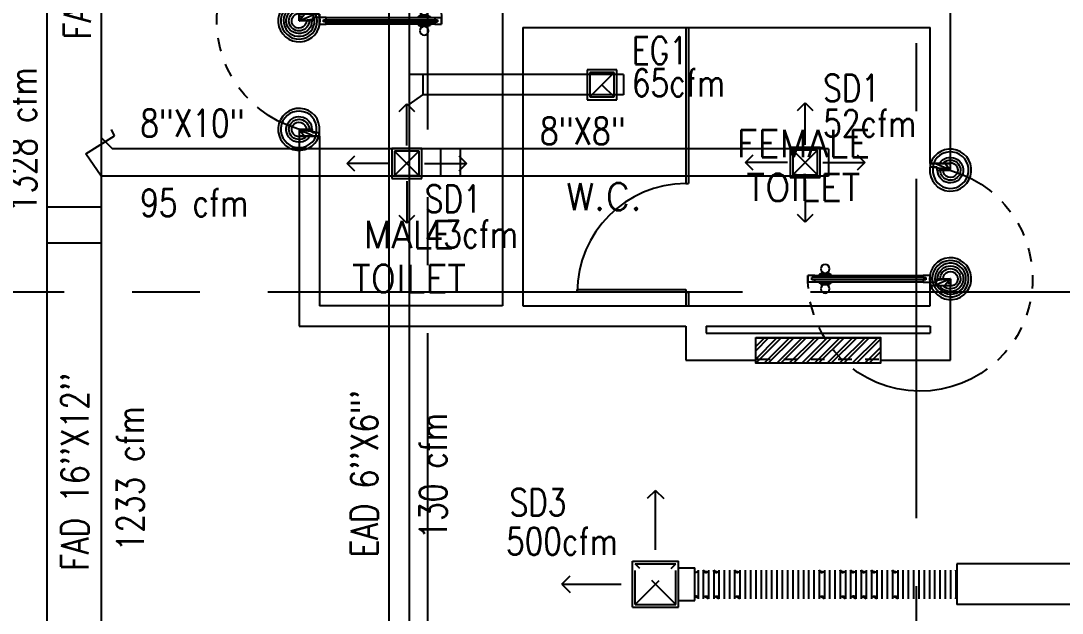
# Model space of a CAD drawing. Extents: x 417866029 to 417866302, y 43498045 to 43498122.
# Drawn here: x 417866070.84 to 417866078.52, y 43498059.81 to 43498064.17 of the extents above; entities that cross this region are included whole.
import ezdxf
from ezdxf.enums import TextEntityAlignment as Align

# ---------------------------------------------------------------- set-up
doc = ezdxf.new("R2010")
doc.units = 0
doc.header["$MEASUREMENT"] = 0
doc.linetypes.add('CENTERX2', pattern=[4, 2.5, -0.5, 0.5, -0.5])
doc.linetypes.add('HIDDEN', pattern=[0.375, 0.25, -0.125])
for name, color, linetype in [('AXES', 11, 'CENTERX2'), ('DOOR', 9, 'CONTINUOUS'), ('DUCT', 6, 'CONTINUOUS'), ('EXDUCT', 10, 'CONTINUOUS'), ('FHC', 9, 'CONTINUOUS'), ('M-AC-FLEX', 7, 'CONTINUOUS'), ('M-EGU.', 2, 'CONTINUOUS'), ('M-TEXT', 2, 'CONTINUOUS'), ('PART', 9, 'CONTINUOUS'), ('RM-NAME', 9, 'CONTINUOUS'), ('SCD', 2, 'CONTINUOUS'), ('WALL', 9, 'CONTINUOUS')]:
    doc.layers.add(name, color=color, linetype=linetype)
doc.styles.add('ROMANS', font='ROMANS.shx', dxfattribs={"width": 0.6})

# ---------------------------------------------------------------- blocks, each defined once
blk = doc.blocks.new('DOOR90')
at = {"layer": 'DOOR', "color": 7, "linetype": 'ByBlock'}
for p, q in [((-150, 0), (0, 0)), ((-150, 0), (-150, -25)), ((0, -50), (-113.7, 0)), ((0, -50), (-40.1, 0)), ((0, -50), (0, 0)), ((-1000, -25), (-1050, -25)), ((-1050, -75), (-1050, -25)), ((-1050, -25), (-1050, -75)), ((-1000, -75), (-1050, -75)), ((-1000, -42), (-1020, -42)), ((-1020, -42), (-1020, -58)), ((-1000, -58), (-1020, -58)), ((-1000, -25), (-1000, -42)), ((-1000, -58), (-1000, -75)), ((-877.6, -17.8), (-967.6, -17.8)), ((-967.6, -25), (-967.6, -17.8)), ((-967.6, -75), (-967.6, -82.2)), ((-955, -8.8), (-890.2, -8.8)), ((-955, -17.8), (-955, -8.8)), ((-955, -17.8), (-890.2, -17.8)), ((-890.2, -17.8), (-890.2, -8.8)), ((-877.6, -25), (-877.6, -17.8)), ((-877.6, -75), (-877.6, -82.2)), ((-200, -25), (-150, -25)), ((-200, -42), (-200, -25)), ((-180, -42), (-200, -42)), ((-200, -58), (-180, -58)), ((-200, -75), (-200, -58)), ((-150, -75), (-200, -75)), ((-180, -58), (-180, -42)), ((-150, -25), (-100, -25)), ((-150, -75), (-150, -25)), ((-100, -25), (-100, -50)), ((0, -50), (-100, -36.6)), ((-100, -50), (0, -50)), ((-877.6, -82.2), (-967.6, -82.2)), ((-955, -82.2), (-890.2, -82.2)), ((-955, -82.2), (-955, -91.2)), ((-955, -91.2), (-890.2, -91.2)), ((-890.2, -82.2), (-890.2, -91.2)), ((-150, -875), (-100, -875)), ((-150, -900), (-150, -875)), ((-150, -900), (0, -900)), ((0, -900), (-150, -900)), ((0, -850), (-113.7, -900)), ((-100, -875), (-100, -850)), ((0, -850), (-100, -863.4)), ((-100, -850), (0, -850)), ((0, -850), (-40.1, -900)), ((0, -850), (0, -900))]:
    blk.add_line(p, q, dxfattribs=at)
at = {"layer": 'DOOR', "linetype": 'ByBlock'}
for p, q in [((-200, -25), (-1000, -25)), ((-200, -42), (-1000, -42)), ((-200, -58), (-1000, -58)), ((-1000, -75), (-200, -75))]:
    blk.add_line(p, q, dxfattribs=at)
at = {"layer": 'DOOR', "color": 7, "linetype": 'ByBlock'}
for centre in [(-922.6, 23.5), (-922.6, -123.5)]:
    blk.add_circle(centre, 32.4, dxfattribs=at)
for centre, radius, start, end in [((0, -50), 154.4, 161.10529, 166.28577), ((0, -50), 94.4, 148.01819, 180), ((0, -50), 134.4, 158.15985, 169.28002), ((0, -50), 114.4, 154.08384, 167.37743), ((0, -50), 74.4, 137.77643, 180), ((0, -50), 54.4, 113.20738, 180), ((0, -50), 34.4, 90, 180), ((0, -50), 14.4, 90, 180), ((0, -850), 154.4, 193.71423, 198.89471), ((0, -850), 134.4, 190.71998, 201.84015), ((0, -850), 94.4, 180, 211.98181), ((0, -850), 74.4, 180, 222.22357), ((0, -850), 54.4, 180, 246.79262), ((0, -850), 34.4, 180, 270), ((0, -850), 14.4, 180, 270)]:
    blk.add_arc(centre, radius, start, end, dxfattribs=at)
at = {"layer": 'DOOR', "linetype": 'HIDDEN', "ltscale": 0.5}
blk.add_arc((-222.2, -50), 828.2, 178.27012, 275.00304, dxfattribs=at)
blk = doc.blocks.new('RM1')
at = {"layer": 'RM-NAME', "style": 'ROMANS'}
for tag, p in [('ROOMNAME1', (0, 323.8)), ('ROOMNAME2', (0, 0))]:
    blk.add_attdef(tag, text='', height=200, dxfattribs=at).set_placement(p, align=Align.MIDDLE)

msp = doc.modelspace()

# ---------------------------------------------------------------- hatches: boundary and pattern name
at = {"layer": 'FHC', "linetype": 'ByBlock', "ltscale": 0.3}
h = msp.add_hatch(dxfattribs=at)
h.set_pattern_fill('ANSI32', color=256, scale=0.175, style=0)
h.set_pattern_definition([(45, (417865844.06228, 43498030.59703), (-0.046403883, 0.046403883), []), (45, (417865844.09322, 43498030.59703), (-0.046403883, 0.046403883), [])])
h.paths.add_polyline_path([(417866077.1785, 43498061.648), (417866077.1785, 43498061.838), (417866076.2585, 43498061.838), (417866076.2585, 43498061.648)])
h.paths.add_polyline_path([(417866076.0459, 43498061.2269), (417866076.0459, 43498061.6477), (417866076.3084, 43498061.6477), (417866076.3084, 43498061.2269)], flags=9)

# ---------------------------------------------------------------- linework, layer by layer
at = {"layer": 'AXES'}
for p, q in [((417866077.4435, 43498044.5064), (417866077.4435, 43498121.7771)), ((417866073.8435, 43498051.3707), (417866073.8435, 43498110.1907)), ((417866103.1626, 43498062.1707), (417866053.1535, 43498062.1707))]:
    msp.add_line(p, q, dxfattribs=at)
at = {"layer": 'DUCT', "linetype": 'ByBlock'}
for p, q in [((417866071.0354, 43498066.0325), (417866071.0354, 43498059.4465)), ((417866071.4354, 43498066.0325), (417866071.4354, 43498059.4465)), ((417866076.7948, 43498063.2274), (417866071.5177, 43498063.2274)), ((417866073.9361, 43498063.2274), (417866073.9361, 43498063.0274)), ((417866074.0819, 43498063.2274), (417866074.0819, 43498063.0274)), ((417866076.7948, 43498063.2274), (417866076.7948, 43498063.0274)), ((417866076.7948, 43498063.0274), (417866071.4354, 43498063.0274)), ((417866071.0354, 43498062.8015), (417866071.4354, 43498062.8015)), ((417866071.0354, 43498062.5357), (417866071.4354, 43498062.5357)), ((417866077.7402, 43498060.1707), (417866077.7402, 43498059.8707)), ((417866084.5693, 43498060.1707), (417866077.7402, 43498060.1707)), ((417866084.5693, 43498059.8707), (417866077.7402, 43498059.8707))]:
    msp.add_line(p, q, dxfattribs=at)
at = {"layer": 'DUCT'}
for p, q in [((417866071.5342, 43498063.324), (417866071.5112, 43498063.3692)), ((417866071.3213, 43498063.1904), (417866071.5342, 43498063.324)), ((417866071.4397, 43498063.3054), (417866071.5177, 43498063.2274)), ((417866071.5342, 43498063.324), (417866071.5342, 43498063.324)), ((417866071.4354, 43498063.0274), (417866071.3213, 43498063.1904))]:
    msp.add_line(p, q, dxfattribs=at)
at = {"layer": 'EXDUCT', "linetype": 'ByBlock'}
for p, q in [((417866073.5561, 43498065.3736), (417866073.5561, 43498058.1158)), ((417866073.7061, 43498065.3736), (417866073.7061, 43498058.248)), ((417866075.2838, 43498063.7748), (417866073.7061, 43498063.7748)), ((417866073.8061, 43498063.7748), (417866073.8061, 43498063.6248)), ((417866075.2838, 43498063.7748), (417866075.2838, 43498063.6248)), ((417866073.7061, 43498063.5549), (417866073.8061, 43498063.6248)), ((417866075.2838, 43498063.6248), (417866073.8061, 43498063.6248))]:
    msp.add_line(p, q, dxfattribs=at)
at = {"layer": 'FHC', "color": 2, "linetype": 'ByBlock', "ltscale": 0.3}
msp.add_lwpolyline([(417866076.2585, 43498061.838), (417866077.1785, 43498061.838), (417866077.1785, 43498061.648), (417866076.2585, 43498061.648)], close=True, dxfattribs=at)
at = {"layer": 'M-AC-FLEX', "color": 11}
for p, q in [((417866075.8341, 43498060.1246), (417866075.8341, 43498059.9136)), ((417866075.8725, 43498060.1246), (417866075.8725, 43498059.9136)), ((417866075.8725, 43498060.1246), (417866075.8725, 43498059.9136)), ((417866075.9115, 43498060.1246), (417866075.9115, 43498059.9136)), ((417866075.9115, 43498060.1246), (417866075.9115, 43498059.9136)), ((417866075.9491, 43498060.1246), (417866075.9491, 43498059.9136)), ((417866075.9491, 43498060.1246), (417866075.9491, 43498059.9136)), ((417866075.9881, 43498060.1246), (417866075.9881, 43498059.9136)), ((417866075.9881, 43498060.1246), (417866075.9881, 43498059.9136)), ((417866076.0264, 43498060.1246), (417866076.0264, 43498059.9136)), ((417866076.0264, 43498060.1246), (417866076.0264, 43498059.9136)), ((417866076.0654, 43498060.1246), (417866076.0654, 43498059.9136)), ((417866076.0654, 43498060.1246), (417866076.0654, 43498059.9136)), ((417866076.1037, 43498060.1246), (417866076.1037, 43498059.9136)), ((417866076.1037, 43498060.1246), (417866076.1037, 43498059.9136)), ((417866076.1427, 43498060.1246), (417866076.1427, 43498059.9136)), ((417866076.1427, 43498060.1246), (417866076.1427, 43498059.9136)), ((417866076.181, 43498060.1246), (417866076.181, 43498059.9136)), ((417866076.22, 43498060.1246), (417866076.22, 43498059.9136)), ((417866076.259, 43498060.1246), (417866076.259, 43498059.9136)), ((417866076.298, 43498060.1246), (417866076.298, 43498059.9136)), ((417866076.337, 43498060.1246), (417866076.337, 43498059.9136)), ((417866076.376, 43498060.1246), (417866076.376, 43498059.9136)), ((417866076.415, 43498060.1246), (417866076.415, 43498059.9136)), ((417866076.454, 43498060.1246), (417866076.454, 43498059.9136)), ((417866076.493, 43498060.1246), (417866076.493, 43498059.9136)), ((417866076.532, 43498060.1246), (417866076.532, 43498059.9136)), ((417866076.571, 43498060.1246), (417866076.571, 43498059.9136)), ((417866076.61, 43498060.1246), (417866076.61, 43498059.9136)), ((417866076.649, 43498060.1246), (417866076.649, 43498059.9136)), ((417866076.688, 43498060.1246), (417866076.688, 43498059.9136)), ((417866076.7263, 43498060.1246), (417866076.7263, 43498059.9136)), ((417866076.7263, 43498060.1246), (417866076.7263, 43498059.9136)), ((417866076.7653, 43498060.1246), (417866076.7653, 43498059.9136)), ((417866076.7653, 43498060.1246), (417866076.7653, 43498059.9136)), ((417866076.8037, 43498060.1246), (417866076.8037, 43498059.9136)), ((417866076.8037, 43498060.1246), (417866076.8037, 43498059.9136)), ((417866076.8427, 43498060.1246), (417866076.8427, 43498059.9136)), ((417866076.8427, 43498060.1246), (417866076.8427, 43498059.9136)), ((417866076.881, 43498060.1246), (417866076.881, 43498059.9136)), ((417866076.881, 43498060.1246), (417866076.881, 43498059.9136)), ((417866076.92, 43498060.1246), (417866076.92, 43498059.9136)), ((417866076.92, 43498060.1246), (417866076.92, 43498059.9136)), ((417866076.9576, 43498060.1246), (417866076.9576, 43498059.9136)), ((417866076.9576, 43498060.1246), (417866076.9576, 43498059.9136)), ((417866076.9966, 43498060.1246), (417866076.9966, 43498059.9136)), ((417866076.9966, 43498060.1246), (417866076.9966, 43498059.9136)), ((417866076.9966, 43498060.1246), (417866076.9966, 43498059.9136)), ((417866077.0349, 43498060.1246), (417866077.0349, 43498059.9136)), ((417866077.0349, 43498060.1246), (417866077.0349, 43498059.9136)), ((417866077.0349, 43498060.1246), (417866077.0349, 43498059.9136)), ((417866077.0739, 43498060.1246), (417866077.0739, 43498059.9136)), ((417866077.0739, 43498060.1246), (417866077.0739, 43498059.9136)), ((417866077.1116, 43498060.1246), (417866077.1116, 43498059.9136)), ((417866077.1116, 43498060.1246), (417866077.1116, 43498059.9136)), ((417866077.1506, 43498060.1246), (417866077.1506, 43498059.9136)), ((417866077.1506, 43498060.1246), (417866077.1506, 43498059.9136)), ((417866077.1889, 43498060.1246), (417866077.1889, 43498059.9136)), ((417866077.1889, 43498060.1246), (417866077.1889, 43498059.9136)), ((417866077.2279, 43498060.1246), (417866077.2279, 43498059.9136)), ((417866077.2279, 43498060.1246), (417866077.2279, 43498059.9136)), ((417866077.2662, 43498060.1246), (417866077.2662, 43498059.9136)), ((417866077.2662, 43498060.1246), (417866077.2662, 43498059.9136)), ((417866077.3052, 43498060.1246), (417866077.3052, 43498059.9136)), ((417866077.3052, 43498060.1246), (417866077.3052, 43498059.9136)), ((417866077.3435, 43498060.1246), (417866077.3435, 43498059.9136)), ((417866077.3825, 43498060.1246), (417866077.3825, 43498059.9136)), ((417866077.4215, 43498060.1246), (417866077.4215, 43498059.9136)), ((417866077.4605, 43498060.1246), (417866077.4605, 43498059.9136)), ((417866077.4995, 43498060.1246), (417866077.4995, 43498059.9136)), ((417866077.5385, 43498060.1246), (417866077.5385, 43498059.9136)), ((417866077.5775, 43498060.1246), (417866077.5775, 43498059.9136)), ((417866077.6165, 43498060.1246), (417866077.6165, 43498059.9136)), ((417866077.6555, 43498060.1246), (417866077.6555, 43498059.9136)), ((417866077.6945, 43498060.1246), (417866077.6945, 43498059.9136)), ((417866077.7335, 43498060.1246), (417866077.7335, 43498059.9136))]:
    msp.add_line(p, q, dxfattribs=at)
at = {"layer": 'M-AC-FLEX'}
for points in [[(417866075.8109, 43498060.1055, 0.471589), (417866075.8341, 43498060.1246, -1.018005), (417866075.8725, 43498060.1246)], [(417866075.9108, 43498060.1246, -1.017916), (417866075.9491, 43498060.1246)], [(417866075.9498, 43498060.1246, 1.017916), (417866075.9115, 43498060.1246)], [(417866076.0654, 43498060.1246, -1), (417866076.0264, 43498060.1246, 1.018005), (417866075.9881, 43498060.1246)], [(417866076.0264, 43498060.1246, 1), (417866076.0654, 43498060.1246, -1.018005), (417866076.1037, 43498060.1246)], [(417866076.298, 43498060.1246, -1), (417866076.259, 43498060.1246, 1), (417866076.22, 43498060.1246, -1), (417866076.181, 43498060.1246, 1.018005), (417866076.1427, 43498060.1246)], [(417866076.259, 43498060.1246, 1), (417866076.298, 43498060.1246, -1), (417866076.337, 43498060.1246)], [(417866076.337, 43498060.1246, 1), (417866076.298, 43498060.1246)], [(417866076.376, 43498060.1246, -1), (417866076.337, 43498060.1246, 1), (417866076.298, 43498060.1246)], [(417866076.298, 43498060.1246, -1), (417866076.337, 43498060.1246)], [(417866076.337, 43498060.1246, 1), (417866076.376, 43498060.1246, -1), (417866076.415, 43498060.1246)], [(417866076.454, 43498060.1246, -1), (417866076.415, 43498060.1246, 1), (417866076.376, 43498060.1246)], [(417866076.376, 43498060.1246, -1), (417866076.415, 43498060.1246)], [(417866076.415, 43498060.1246, 1), (417866076.376, 43498060.1246)], [(417866076.415, 43498060.1246, 1), (417866076.454, 43498060.1246, -1), (417866076.493, 43498060.1246)], [(417866076.415, 43498060.1246, 1), (417866076.454, 43498060.1246)], [(417866076.454, 43498060.1246, -1), (417866076.415, 43498060.1246)], [(417866076.493, 43498060.1246, 1), (417866076.454, 43498060.1246)], [(417866076.532, 43498060.1246, -1), (417866076.493, 43498060.1246, 1), (417866076.454, 43498060.1246)], [(417866076.454, 43498060.1246, -1), (417866076.493, 43498060.1246)], [(417866076.493, 43498060.1246, 1), (417866076.532, 43498060.1246, -1), (417866076.571, 43498060.1246)], [(417866076.61, 43498060.1246, -1), (417866076.571, 43498060.1246, 1), (417866076.532, 43498060.1246)], [(417866076.532, 43498060.1246, -1), (417866076.571, 43498060.1246)], [(417866076.571, 43498060.1246, 1), (417866076.532, 43498060.1246)], [(417866076.571, 43498060.1246, 1), (417866076.61, 43498060.1246, -1), (417866076.649, 43498060.1246, 1), (417866076.688, 43498060.1246, -1.018005), (417866076.7263, 43498060.1246)], [(417866076.8427, 43498060.1246, -1), (417866076.8037, 43498060.1246, 1.018005), (417866076.7653, 43498060.1246)], [(417866076.8037, 43498060.1246, 1), (417866076.8427, 43498060.1246, -1.018005), (417866076.881, 43498060.1246)], [(417866076.9193, 43498060.1246, -1.017916), (417866076.9576, 43498060.1246)], [(417866076.9583, 43498060.1246, 1.017916), (417866076.92, 43498060.1246)], [(417866076.9734, 43498060.1055, 0.471589), (417866076.9966, 43498060.1246, -1.018005), (417866077.0349, 43498060.1246)], [(417866077.0581, 43498060.1055, -0.471589), (417866077.0349, 43498060.1246, 1.018005), (417866076.9966, 43498060.1246)], [(417866077.0732, 43498060.1246, -1.017916), (417866077.1116, 43498060.1246)], [(417866077.1122, 43498060.1246, 1.017916), (417866077.0739, 43498060.1246)], [(417866077.2279, 43498060.1246, -1), (417866077.1889, 43498060.1246, 1.018005), (417866077.1506, 43498060.1246)], [(417866077.1889, 43498060.1246, 1), (417866077.2279, 43498060.1246, -1.018005), (417866077.2662, 43498060.1246)], [(417866077.4605, 43498060.1246, -1), (417866077.4215, 43498060.1246, 1), (417866077.3825, 43498060.1246, -1), (417866077.3435, 43498060.1246, 1.018005), (417866077.3052, 43498060.1246)], [(417866077.4215, 43498060.1246, 1), (417866077.4605, 43498060.1246, -1), (417866077.4995, 43498060.1246)], [(417866077.4995, 43498060.1246, 1), (417866077.4605, 43498060.1246)], [(417866077.5385, 43498060.1246, -1), (417866077.4995, 43498060.1246, 1), (417866077.4605, 43498060.1246)], [(417866077.4605, 43498060.1246, -1), (417866077.4995, 43498060.1246)], [(417866077.4995, 43498060.1246, 1), (417866077.5385, 43498060.1246, -1), (417866077.5775, 43498060.1246)], [(417866077.6165, 43498060.1246, -1), (417866077.5775, 43498060.1246, 1), (417866077.5385, 43498060.1246)], [(417866077.5385, 43498060.1246, -1), (417866077.5775, 43498060.1246)], [(417866077.5775, 43498060.1246, 1), (417866077.5385, 43498060.1246)], [(417866077.5775, 43498060.1246, 1), (417866077.6165, 43498060.1246, -1), (417866077.6555, 43498060.1246)], [(417866077.6165, 43498060.1246, -1), (417866077.5775, 43498060.1246)], [(417866077.5775, 43498060.1246, 1), (417866077.6165, 43498060.1246)], [(417866077.6555, 43498060.1246, 1), (417866077.6165, 43498060.1246)], [(417866077.6945, 43498060.1246, -1), (417866077.6555, 43498060.1246, 1), (417866077.6165, 43498060.1246)], [(417866077.6165, 43498060.1246, -1), (417866077.6555, 43498060.1246)], [(417866077.6555, 43498060.1246, 1), (417866077.6945, 43498060.1246, -1), (417866077.7335, 43498060.1246)], [(417866077.7402, 43498060.1099, -0.216152), (417866077.7335, 43498060.1246, 1), (417866077.6945, 43498060.1246)], [(417866077.6945, 43498060.1246, -1), (417866077.7335, 43498060.1246)], [(417866077.7335, 43498060.1246, 1), (417866077.6945, 43498060.1246)], [(417866077.7335, 43498060.1246, 0.216152), (417866077.7402, 43498060.1099, 0.216152)], [(417866075.8109, 43498059.9328, -0.471589), (417866075.8341, 43498059.9136, 1.018005), (417866075.8725, 43498059.9136)], [(417866076.0654, 43498059.9136, 1), (417866076.0264, 43498059.9136, -1.018005), (417866075.9881, 43498059.9136)], [(417866076.0264, 43498059.9136, -1), (417866076.0654, 43498059.9136, 1.018005), (417866076.1037, 43498059.9136)], [(417866076.298, 43498059.9136, 1), (417866076.259, 43498059.9136, -1), (417866076.22, 43498059.9136, 1), (417866076.181, 43498059.9136, -1.018005), (417866076.1427, 43498059.9136)], [(417866076.259, 43498059.9136, -1), (417866076.298, 43498059.9136, 1), (417866076.337, 43498059.9136)], [(417866076.376, 43498059.9136, 1), (417866076.337, 43498059.9136, -1), (417866076.298, 43498059.9136)], [(417866076.337, 43498059.9136, -1), (417866076.376, 43498059.9136, 1), (417866076.415, 43498059.9136)], [(417866076.454, 43498059.9136, 1), (417866076.415, 43498059.9136, -1), (417866076.376, 43498059.9136)], [(417866076.415, 43498059.9136, -1), (417866076.454, 43498059.9136)], [(417866076.454, 43498059.9136, 1), (417866076.415, 43498059.9136)], [(417866076.415, 43498059.9136, -1), (417866076.454, 43498059.9136, 1), (417866076.493, 43498059.9136)], [(417866076.532, 43498059.9136, 1), (417866076.493, 43498059.9136, -1), (417866076.454, 43498059.9136)], [(417866076.493, 43498059.9136, -1), (417866076.532, 43498059.9136, 1), (417866076.571, 43498059.9136)], [(417866076.61, 43498059.9136, 1), (417866076.571, 43498059.9136, -1), (417866076.532, 43498059.9136)], [(417866076.571, 43498059.9136, -1), (417866076.61, 43498059.9136, 1), (417866076.649, 43498059.9136, -1), (417866076.688, 43498059.9136, 1.018005), (417866076.7263, 43498059.9136)], [(417866076.8427, 43498059.9136, 1), (417866076.8037, 43498059.9136, -1.018005), (417866076.7653, 43498059.9136)], [(417866076.8037, 43498059.9136, -1), (417866076.8427, 43498059.9136, 1.018005), (417866076.881, 43498059.9136)], [(417866076.9734, 43498059.9328, -0.471589), (417866076.9966, 43498059.9136, 1.018005), (417866077.0349, 43498059.9136)], [(417866077.0581, 43498059.9328, 0.471589), (417866077.0349, 43498059.9136, -1.018005), (417866076.9966, 43498059.9136)], [(417866077.2279, 43498059.9136, 1), (417866077.1889, 43498059.9136, -1.018005), (417866077.1506, 43498059.9136)], [(417866077.1889, 43498059.9136, -1), (417866077.2279, 43498059.9136, 1.018005), (417866077.2662, 43498059.9136)], [(417866077.4605, 43498059.9136, 1), (417866077.4215, 43498059.9136, -1), (417866077.3825, 43498059.9136, 1), (417866077.3435, 43498059.9136, -1.018005), (417866077.3052, 43498059.9136)], [(417866077.4215, 43498059.9136, -1), (417866077.4605, 43498059.9136, 1), (417866077.4995, 43498059.9136)], [(417866077.5385, 43498059.9136, 1), (417866077.4995, 43498059.9136, -1), (417866077.4605, 43498059.9136)], [(417866077.4995, 43498059.9136, -1), (417866077.5385, 43498059.9136, 1), (417866077.5775, 43498059.9136)], [(417866077.6165, 43498059.9136, 1), (417866077.5775, 43498059.9136, -1), (417866077.5385, 43498059.9136)], [(417866077.6165, 43498059.9136, 1), (417866077.5775, 43498059.9136)], [(417866077.5775, 43498059.9136, -1), (417866077.6165, 43498059.9136, 1), (417866077.6555, 43498059.9136)], [(417866077.5775, 43498059.9136, -1), (417866077.6165, 43498059.9136)], [(417866077.6945, 43498059.9136, 1), (417866077.6555, 43498059.9136, -1), (417866077.6165, 43498059.9136)], [(417866077.6555, 43498059.9136, -1), (417866077.6945, 43498059.9136, 1), (417866077.7335, 43498059.9136)], [(417866077.7335, 43498059.9136, -0.216152), (417866077.7402, 43498059.9283, -0.216152)], [(417866075.9108, 43498059.9129, 1.000002), (417866075.9491, 43498059.9136)], [(417866075.9498, 43498059.9129, -1.000002), (417866075.9115, 43498059.9136)], [(417866076.337, 43498059.9136, -1.000001), (417866076.298, 43498059.9136)], [(417866076.298, 43498059.9136, 1.000001), (417866076.337, 43498059.9136)], [(417866076.376, 43498059.9136, 1.000001), (417866076.415, 43498059.9136)], [(417866076.415, 43498059.9136, -1.000001), (417866076.376, 43498059.9136)], [(417866076.493, 43498059.9136, -1.000001), (417866076.454, 43498059.9136)], [(417866076.454, 43498059.9136, 1.000001), (417866076.493, 43498059.9136)], [(417866076.532, 43498059.9136, 1.000001), (417866076.571, 43498059.9136)], [(417866076.571, 43498059.9136, -1.000001), (417866076.532, 43498059.9136)], [(417866076.9193, 43498059.9129, 1.000002), (417866076.9576, 43498059.9136)], [(417866076.9583, 43498059.9129, -1.000002), (417866076.92, 43498059.9136)], [(417866077.0732, 43498059.9129, 1.000002), (417866077.1116, 43498059.9136)], [(417866077.1122, 43498059.9129, -1.000002), (417866077.0739, 43498059.9136)], [(417866077.4995, 43498059.9136, -1.000001), (417866077.4605, 43498059.9136)], [(417866077.4605, 43498059.9136, 1.000001), (417866077.4995, 43498059.9136)], [(417866077.5385, 43498059.9136, 1.000001), (417866077.5775, 43498059.9136)], [(417866077.5775, 43498059.9136, -1.000001), (417866077.5385, 43498059.9136)], [(417866077.6555, 43498059.9136, -1.000001), (417866077.6165, 43498059.9136)], [(417866077.6165, 43498059.9136, 1.000001), (417866077.6555, 43498059.9136)], [(417866077.6945, 43498059.9136, 1.000001), (417866077.7335, 43498059.9136)], [(417866077.7335, 43498059.9136, -1.000001), (417866077.6945, 43498059.9136)]]:
    msp.add_lwpolyline(points, format="xyb", dxfattribs=at)
for centre, start, end in [((417866075.892, 43498060.1246), 180, 331.56864), ((417866075.892, 43498060.1246), 208.43136, 0), ((417866075.9686, 43498060.1246), 180, 331.56864), ((417866075.9686, 43498060.1246), 208.43136, 0), ((417866076.1232, 43498060.1246), 180, 331.56864), ((417866076.1232, 43498060.1246), 208.43136, 0), ((417866076.7458, 43498060.1246), 180, 331.56864), ((417866076.7458, 43498060.1246), 208.43136, 0), ((417866076.9005, 43498060.1246), 180, 331.56864), ((417866076.9005, 43498060.1246), 208.43136, 0), ((417866076.9771, 43498060.1246), 180, 331.56864), ((417866076.9771, 43498060.1246), 208.43136, 0), ((417866077.0544, 43498060.1246), 180, 331.56864), ((417866077.0544, 43498060.1246), 208.43136, 0), ((417866077.1311, 43498060.1246), 180, 331.56864), ((417866077.1311, 43498060.1246), 208.43136, 0), ((417866077.2857, 43498060.1246), 180, 331.56864), ((417866077.2857, 43498060.1246), 208.43136, 0), ((417866075.892, 43498059.9136), 28.43137, 180.01777), ((417866075.892, 43498059.9136), 28.43137, 180.01777), ((417866075.892, 43498059.9136), 359.98223, 151.56863), ((417866075.892, 43498059.9136), 359.98223, 151.56863), ((417866075.9686, 43498059.9136), 28.43137, 180.01777), ((417866075.9686, 43498059.9136), 28.43137, 180.01777), ((417866075.9686, 43498059.9136), 359.98223, 151.56863), ((417866075.9686, 43498059.9136), 359.98223, 151.56863), ((417866076.1232, 43498059.9136), 28.43137, 180.01777), ((417866076.1232, 43498059.9136), 28.43137, 180.01777), ((417866076.1232, 43498059.9136), 359.98223, 151.56863), ((417866076.1232, 43498059.9136), 359.98223, 151.56863), ((417866076.7458, 43498059.9136), 28.43137, 180.01777), ((417866076.7458, 43498059.9136), 28.43137, 180.01777), ((417866076.7458, 43498059.9136), 359.98223, 151.56863), ((417866076.7458, 43498059.9136), 359.98223, 151.56863), ((417866076.9005, 43498059.9136), 28.43137, 180.01777), ((417866076.9005, 43498059.9136), 28.43137, 180.01777), ((417866076.9005, 43498059.9136), 359.98223, 151.56863), ((417866076.9005, 43498059.9136), 359.98223, 151.56863), ((417866076.9771, 43498059.9136), 28.43137, 180.01777), ((417866076.9771, 43498059.9136), 28.43137, 180.01777), ((417866076.9771, 43498059.9136), 359.98223, 151.56863), ((417866076.9771, 43498059.9136), 359.98223, 151.56863), ((417866077.0544, 43498059.9136), 28.43137, 180.01777), ((417866077.0544, 43498059.9136), 28.43137, 180.01777), ((417866077.0544, 43498059.9136), 359.98223, 151.56863), ((417866077.0544, 43498059.9136), 359.98223, 151.56863), ((417866077.1311, 43498059.9136), 28.43137, 180.01777), ((417866077.1311, 43498059.9136), 28.43137, 180.01777), ((417866077.1311, 43498059.9136), 359.98223, 151.56863), ((417866077.1311, 43498059.9136), 359.98223, 151.56863), ((417866077.2857, 43498059.9136), 28.43137, 180.01777), ((417866077.2857, 43498059.9136), 28.43137, 180.01777), ((417866077.2857, 43498059.9136), 359.98223, 151.56863), ((417866077.2857, 43498059.9136), 359.98223, 151.56863)]:
    msp.add_arc(centre, 0.0195, start, end, dxfattribs=at)
at = {"layer": 'M-EGU.'}
for p, q in [((417866073.6311, 43498063.5036), (417866073.6876, 43498063.5601)), ((417866073.6876, 43498063.2512), (417866073.6876, 43498063.5601)), ((417866073.6876, 43498063.5601), (417866073.7442, 43498063.5036)), ((417866076.5665, 43498063.5108), (417866076.623, 43498063.5674)), ((417866076.623, 43498063.2584), (417866076.623, 43498063.5674)), ((417866076.623, 43498063.5674), (417866076.6796, 43498063.5108)), ((417866073.5776, 43498063.2301), (417866073.5776, 43498063.0101)), ((417866073.7976, 43498063.2301), (417866073.5776, 43498063.2301)), ((417866073.7976, 43498063.0101), (417866073.7976, 43498063.2301)), ((417866076.513, 43498063.2374), (417866076.513, 43498063.0174)), ((417866076.733, 43498063.2374), (417866076.513, 43498063.2374)), ((417866076.733, 43498063.0174), (417866076.733, 43498063.2374)), ((417866073.2476, 43498063.1201), (417866073.3042, 43498063.1767)), ((417866074.0711, 43498063.1767), (417866074.1276, 43498063.1201)), ((417866076.183, 43498063.1274), (417866076.2396, 43498063.184)), ((417866077.0065, 43498063.184), (417866077.063, 43498063.1274)), ((417866073.5566, 43498063.1201), (417866073.2476, 43498063.1201)), ((417866073.3042, 43498063.0636), (417866073.2476, 43498063.1201)), ((417866073.8187, 43498063.1201), (417866074.1276, 43498063.1201)), ((417866074.1276, 43498063.1201), (417866074.0711, 43498063.0636)), ((417866076.492, 43498063.1274), (417866076.183, 43498063.1274)), ((417866076.2396, 43498063.0708), (417866076.183, 43498063.1274)), ((417866076.7541, 43498063.1274), (417866077.063, 43498063.1274)), ((417866077.063, 43498063.1274), (417866077.0065, 43498063.0708)), ((417866073.5776, 43498063.0101), (417866073.7976, 43498063.0101)), ((417866073.6876, 43498062.9891), (417866073.6876, 43498062.6812)), ((417866076.513, 43498063.0174), (417866076.733, 43498063.0174)), ((417866076.623, 43498062.9963), (417866076.623, 43498062.6884)), ((417866073.6876, 43498062.6812), (417866073.6311, 43498062.7378)), ((417866073.7442, 43498062.7378), (417866073.6876, 43498062.6812)), ((417866076.623, 43498062.6884), (417866076.5665, 43498062.745)), ((417866076.6796, 43498062.745), (417866076.623, 43498062.6884)), ((417866075.5205, 43498060.7119), (417866075.4594, 43498060.6508)), ((417866075.5205, 43498060.2731), (417866075.5205, 43498060.7119)), ((417866075.5205, 43498060.7119), (417866075.5816, 43498060.6508)), ((417866075.3501, 43498060.1911), (417866075.6909, 43498060.1911)), ((417866075.3501, 43498059.8503), (417866075.3501, 43498060.1911)), ((417866075.6909, 43498059.8503), (417866075.6909, 43498060.1911)), ((417866074.8293, 43498060.0207), (417866074.8904, 43498060.0818)), ((417866075.6909, 43498060.1407), (417866075.8109, 43498060.1407)), ((417866075.8109, 43498059.9007), (417866075.8109, 43498060.1407)), ((417866074.8293, 43498060.0207), (417866075.2681, 43498060.0207)), ((417866074.8293, 43498060.0207), (417866074.8904, 43498059.9596)), ((417866075.3501, 43498059.8503), (417866075.6909, 43498059.8503)), ((417866075.6909, 43498059.9007), (417866075.8109, 43498059.9007))]:
    msp.add_line(p, q, dxfattribs=at)
at = {"layer": 'M-EGU.', "linetype": 'HIDDEN'}
for p, q in [((417866076.713, 43498063.2174), (417866076.533, 43498063.2174)), ((417866076.533, 43498063.2174), (417866076.713, 43498063.0374)), ((417866076.533, 43498063.0374), (417866076.713, 43498063.2174)), ((417866076.533, 43498063.2174), (417866076.533, 43498063.0374)), ((417866076.713, 43498063.0374), (417866076.713, 43498063.2174)), ((417866073.7776, 43498063.2101), (417866073.5976, 43498063.2101)), ((417866073.5976, 43498063.2101), (417866073.7776, 43498063.0301)), ((417866073.5976, 43498063.0301), (417866073.7776, 43498063.2101)), ((417866073.5976, 43498063.2101), (417866073.5976, 43498063.0301)), ((417866073.7776, 43498063.0301), (417866073.7776, 43498063.2101)), ((417866073.5976, 43498063.0301), (417866073.7776, 43498063.0301)), ((417866076.533, 43498063.0374), (417866076.713, 43498063.0374)), ((417866075.3701, 43498059.8703), (417866075.6709, 43498060.1711)), ((417866075.6709, 43498059.8703), (417866075.3701, 43498060.1711)), ((417866075.3701, 43498060.1711), (417866075.6709, 43498060.1711)), ((417866075.3701, 43498059.8703), (417866075.3701, 43498060.1711)), ((417866075.6709, 43498059.8703), (417866075.6709, 43498060.1711)), ((417866075.3701, 43498059.8703), (417866075.6709, 43498059.8703))]:
    msp.add_line(p, q, dxfattribs=at)
at = {"layer": 'PART', "linetype": 'ByBlock'}
for p, q in [((417866075.7435, 43498064.1207), (417866075.7435, 43498062.9715)), ((417866075.7635, 43498064.1207), (417866075.7635, 43498062.9715)), ((417866075.7435, 43498062.9715), (417866075.7635, 43498062.9715)), ((417866074.9435, 43498062.1715), (417866074.9435, 43498062.1915)), ((417866074.9435, 43498062.1915), (417866075.7435, 43498062.1915)), ((417866075.7435, 43498062.1715), (417866074.9435, 43498062.1715)), ((417866075.7435, 43498062.1915), (417866075.7435, 43498062.1715)), ((417866075.7435, 43498062.1715), (417866075.7635, 43498062.1715)), ((417866075.7435, 43498062.1715), (417866075.7435, 43498062.0707)), ((417866075.7635, 43498062.1715), (417866075.7635, 43498062.0707))]:
    msp.add_line(p, q, dxfattribs=at)
msp.add_arc((417866075.7435, 43498062.1715), 0.8, 90, 180, dxfattribs=at)
at = {"layer": 'SCD', "linetype": 'HIDDEN'}
for p, q in [((417866075.2355, 43498063.8098), (417866075.0155, 43498063.8098)), ((417866075.0155, 43498063.8098), (417866075.0155, 43498063.5898)), ((417866075.0355, 43498063.6098), (417866075.2155, 43498063.7898)), ((417866075.2355, 43498063.5898), (417866075.2355, 43498063.8098)), ((417866075.0155, 43498063.5898), (417866075.2355, 43498063.5898))]:
    msp.add_line(p, q, dxfattribs=at)
at = {"layer": 'SCD'}
for p, q in [((417866075.2155, 43498063.7898), (417866075.0355, 43498063.7898)), ((417866075.0355, 43498063.7898), (417866075.0355, 43498063.6098)), ((417866075.2155, 43498063.6098), (417866075.2155, 43498063.7898)), ((417866075.0355, 43498063.6098), (417866075.2155, 43498063.6098))]:
    msp.add_line(p, q, dxfattribs=at)
at = {"layer": 'SCD', "linetype": 'ByBlock'}
msp.add_line((417866075.1255, 43498063.6998), (417866075.2155, 43498063.6098), dxfattribs=at)
at = {"layer": 'WALL'}
for p, q in [((417866074.3935, 43498065.8707), (417866074.3935, 43498062.0707)), ((417866077.6935, 43498063.1207), (417866077.6935, 43498065.5207)), ((417866074.5435, 43498064.1207), (417866074.5435, 43498062.0707)), ((417866074.5435, 43498064.1207), (417866077.5435, 43498064.1207)), ((417866077.5435, 43498063.1207), (417866077.5435, 43498064.1207)), ((417866072.8935, 43498063.3207), (417866072.8935, 43498061.9207)), ((417866073.0435, 43498063.3207), (417866072.8935, 43498063.3207)), ((417866073.0435, 43498063.3207), (417866073.0435, 43498062.0707)), ((417866077.5435, 43498063.1207), (417866077.6935, 43498063.1207)), ((417866077.5435, 43498062.0707), (417866077.5435, 43498062.2207)), ((417866077.5435, 43498062.2207), (417866077.6935, 43498062.2207)), ((417866077.6935, 43498061.6707), (417866077.6935, 43498062.2207)), ((417866074.3935, 43498062.0707), (417866073.0435, 43498062.0707)), ((417866074.5435, 43498062.0707), (417866077.5435, 43498062.0707)), ((417866072.8935, 43498061.9207), (417866075.7435, 43498061.9207)), ((417866075.7435, 43498061.9207), (417866075.7435, 43498061.6707)), ((417866075.8935, 43498061.9207), (417866075.8935, 43498061.8707)), ((417866075.8935, 43498061.9207), (417866077.5435, 43498061.9207)), ((417866077.5435, 43498061.9207), (417866077.5435, 43498061.8707)), ((417866075.8935, 43498061.8707), (417866077.5435, 43498061.8707)), ((417866076.2587, 43498061.6707), (417866076.2585, 43498061.8357)), ((417866076.2585, 43498061.8357), (417866077.1785, 43498061.8357)), ((417866077.1785, 43498061.8357), (417866077.1785, 43498061.6707)), ((417866075.7435, 43498061.6707), (417866076.2587, 43498061.6707)), ((417866077.1785, 43498061.6707), (417866077.6935, 43498061.6707))]:
    msp.add_line(p, q, dxfattribs=at)
at = {"layer": 'WALL', "color": 250, "linetype": 'HIDDEN', "ltscale": 0.25}
msp.add_line((417866076.2664, 43498061.6774), (417866077.1727, 43498061.6774), dxfattribs=at)

# ---------------------------------------------------------------- block references
at = {"layer": 'DOOR', "color": 0, "linetype": 'ByBlock', "xscale": -0.0009999871253967285, "yscale": 0.001000002026557922, "zscale": 0.001}
msp.add_blockref('DOOR90', (417866072.8935, 43498064.2207), dxfattribs=at)
at = {"layer": 'DOOR', "color": 0, "linetype": 'ByBlock', "xscale": -0.0009999871253967285, "yscale": 0.001000002026557922, "zscale": 0.001, "rotation": 180}
msp.add_blockref('DOOR90', (417866077.6935, 43498062.2207), dxfattribs=at)
at = {"layer": 'RM-NAME'}
ref = msp.add_blockref('RM1', (417866076.6105, 43498062.9435), dxfattribs=dict(at, xscale=0.0009999871253967285, yscale=0.001000002026557922, zscale=0.001))
ref.add_attrib('ROOMNAME2', 'TOILET', dxfattribs={"height": 0.2, "style": 'ROMANS'}).set_placement((417866076.6105, 43498062.9435), align=Align.MIDDLE)
ref.add_attrib('ROOMNAME1', 'FEMALE', dxfattribs={"height": 0.2, "style": 'ROMANS'}).set_placement((417866076.6105, 43498063.2673), align=Align.MIDDLE)
ref = msp.add_blockref('RM1', (417866075.1399, 43498062.8753), dxfattribs=dict(at, xscale=-0.0009999871253967285, yscale=0.001000002026557922, zscale=0.001))
ref.add_attrib('ROOMNAME2', 'W.C.', dxfattribs={"height": 0.2, "style": 'ROMANS'}).set_placement((417866075.1399, 43498062.8753), align=Align.MIDDLE)
ref = msp.add_blockref('RM1', (417866073.7033, 43498062.2724), dxfattribs=dict(at, xscale=0.0009999871253967285, yscale=0.001000002026557922, zscale=0.001))
ref.add_attrib('ROOMNAME2', 'TOILET', dxfattribs={"height": 0.2, "style": 'ROMANS'}).set_placement((417866073.7033, 43498062.2724), align=Align.MIDDLE)
ref.add_attrib('ROOMNAME1', 'MALE', dxfattribs={"height": 0.2, "style": 'ROMANS'}).set_placement((417866073.7033, 43498062.5962), align=Align.MIDDLE)

# ---------------------------------------------------------------- texts
at = {"layer": 'M-TEXT', "style": 'ROMANS', "width": 0.8}
for s, p in [("FAD 16''X14''", (417866071.3601, 43498064.0349)), ('1328 cfm', (417866070.9585, 43498062.7599)), ("FAD 16''X12''", (417866071.3411, 43498060.1199)), ('EAD 6\'\'X6"\'', (417866073.475, 43498060.2181)), ('1233 cfm', (417866071.7499, 43498060.2629)), ('130 cfm', (417866073.9821, 43498060.3502))]:
    msp.add_text(s, height=0.2, rotation=90, dxfattribs=at).set_placement(p)
for s, p in [('EG1', (417866075.3465, 43498063.8521)), ('65cfm', (417866075.3465, 43498063.6141)), ('SD1', (417866076.7556, 43498063.5756)), ('8"X10"', (417866071.7228, 43498063.3169)), ('8"X8"', (417866074.6684, 43498063.2591)), ('52cfm', (417866076.7556, 43498063.3154)), ('95 cfm', (417866071.7228, 43498062.7297)), ('SD1', (417866073.8202, 43498062.7595)), ('43cfm', (417866073.8202, 43498062.4993)), ('SD3', (417866074.4446, 43498060.5237)), ('500cfm', (417866074.4189, 43498060.2368))]:
    msp.add_text(s, height=0.2, dxfattribs=at).set_placement(p)

doc.saveas('drawing.dxf')
